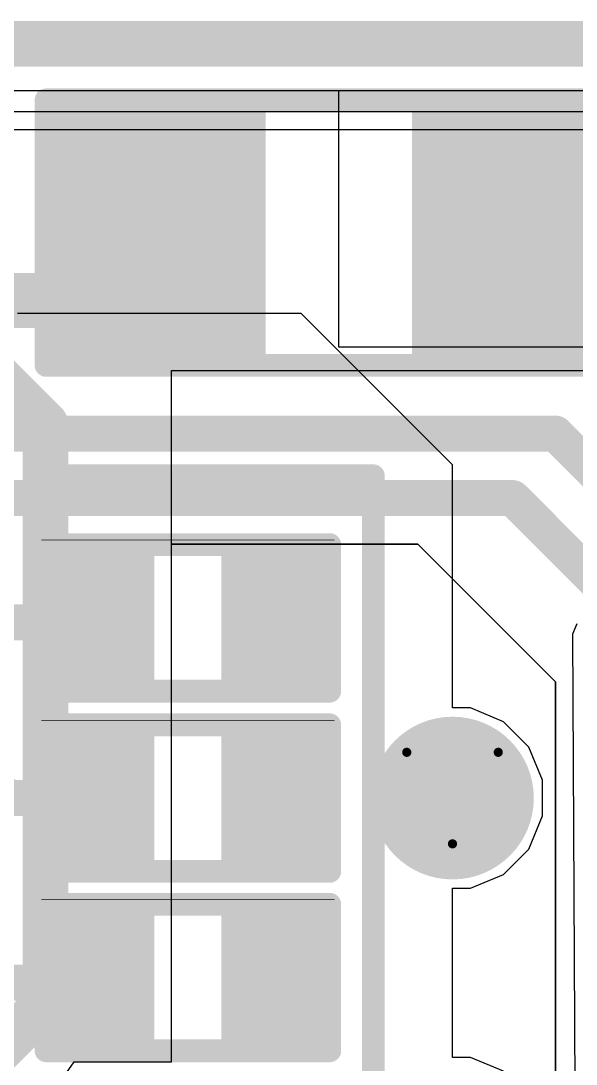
# Model space of a CAD drawing. Header units: inches. Extents: x 0 to 423, y -3 to 110.
# Drawn here: x 20.95 to 24.03, y 73.76 to 79.55 of the extents above; entities that cross this region are included whole.
import ezdxf

# ---------------------------------------------------------------- set-up
doc = ezdxf.new("R2010")
doc.units = ezdxf.units.IN
for name, color, linetype in [('Board Outline', 56, 'Continuous'), ('Bottom Layer', 5, 'Continuous'), ('Bottom Solder', 6, 'Continuous'), ('Drill Drawing', 1, 'Continuous'), ('Mechanical 1', 6, 'Continuous'), ('Mid Layer', 16, 'Continuous'), ('Mid Layer 2', 76, 'Continuous'), ('Top Layer', 1, 'Continuous'), ('Top Overlay', 2, 'Continuous'), ('Top Paste', 8, 'Continuous'), ('Top Solder', 216, 'Continuous'), ('Via Holes', 16, 'Continuous')]:
    doc.layers.add(name, color=color, linetype=linetype)

# ---------------------------------------------------------------- blocks, each defined once
blk = doc.blocks.new('RES_0805_13')
at = {"layer": 'Top Layer'}
for points in [[(-1.524, 0.635), (-0.508, 0.635), (-0.508, -0.635), (-1.524, -0.635)], [(0.508, 0.635), (1.524, 0.635), (1.524, -0.635), (0.508, -0.635)]]:
    blk.add_hatch(color=1, dxfattribs=at).paths.add_polyline_path(points)
at = {"layer": 'Top Paste'}
for points in [[(-1.524, 0.635), (-0.508, 0.635), (-0.508, -0.635), (-1.524, -0.635)], [(0.508, 0.635), (1.524, 0.635), (1.524, -0.635), (0.508, -0.635)]]:
    blk.add_hatch(color=8, dxfattribs=at).paths.add_polyline_path(points)
at = {"layer": 'Top Solder'}
for points in [[(-1.6256, 0.7366), (-0.4064, 0.7366), (-0.4064, -0.7366), (-1.6256, -0.7366)], [(0.4064, 0.7366), (1.6256, 0.7366), (1.6256, -0.7366), (0.4064, -0.7366)]]:
    blk.add_hatch(color=216, dxfattribs=at).paths.add_polyline_path(points)
at = {"layer": 'Top Overlay', "const_width": 0.127}
for points in [[(-1.6256, -0.7366), (-1.6256, 0.7366)], [(-1.6256, 0.7366), (1.6256, 0.7366)], [(1.6256, -0.7366), (1.6256, 0.7366)], [(-1.6256, -0.7366), (1.6256, -0.7366)]]:
    blk.add_lwpolyline(points, dxfattribs=at)
at = {"layer": 'Top Overlay', "const_width": 0.0635}
for points in [[(-1.65735, 0.7366, 1), (-1.59385, 0.7366, 1)], [(-1.65735, 0.7366, 1), (-1.59385, 0.7366, 1)], [(1.59385, 0.7366, 1), (1.65735, 0.7366, 1)], [(1.59385, 0.7366, 1), (1.65735, 0.7366, 1)], [(-1.65735, -0.7366, 1), (-1.59385, -0.7366, 1)], [(-1.65735, -0.7366, 1), (-1.59385, -0.7366, 1)], [(1.59385, -0.7366, 1), (1.65735, -0.7366, 1)], [(1.59385, -0.7366, 1), (1.65735, -0.7366, 1)]]:
    blk.add_lwpolyline(points, format="xyb", close=True, dxfattribs=at)
blk = doc.blocks.new('R___0402_26')
at = {"layer": 'Top Layer'}
for points in [[(-0.6985, -0.3175), (-0.6985, 0.3175), (-0.2413, 0.3175), (-0.2413, -0.3175)], [(0.2413, -0.3175), (0.2413, 0.3175), (0.6985, 0.3175), (0.6985, -0.3175)]]:
    blk.add_hatch(color=1, dxfattribs=at).paths.add_polyline_path(points)
at = {"layer": 'Top Paste'}
for points in [[(-0.6985, -0.3175), (-0.6985, 0.3175), (-0.2413, 0.3175), (-0.2413, -0.3175)], [(0.2413, -0.3175), (0.2413, 0.3175), (0.6985, 0.3175), (0.6985, -0.3175)]]:
    blk.add_hatch(color=8, dxfattribs=at).paths.add_polyline_path(points)
at = {"layer": 'Top Solder'}
for points in [[(-0.7535, -0.3725), (-0.7535, 0.3725), (-0.1863, 0.3725), (-0.1863, -0.3725)], [(0.1863, -0.3725), (0.1863, 0.3725), (0.7535, 0.3725), (0.7535, -0.3725)]]:
    blk.add_hatch(color=216, dxfattribs=at).paths.add_polyline_path(points)
at = {"layer": 'Top Overlay'}
for points, const_width in [([(0.7874, 0.4064), (-0.7874, 0.4064)], 0.127), ([(-0.7874, 0.4064), (-0.7874, -0.4064)], 0.127), ([(0.7874, 0.4064), (0.7874, -0.4064)], 0.127), ([(0.7874, -0.4064), (-0.7874, -0.4064)], 0.127), ([(0.8128, -0.4318), (-0.8128, -0.4318)], 0.00323)]:
    blk.add_lwpolyline(points, dxfattribs=dict(at, const_width=const_width))
for points, const_width in [([(-0.8191, 0.4064, 1), (-0.7556, 0.4064, 1)], 0.0635), ([(-0.8191, 0.4064, 1), (-0.7556, 0.4064, 1)], 0.0635), ([(0.7556, 0.4064, 1), (0.8191, 0.4064, 1)], 0.0635), ([(0.7556, 0.4064, 1), (0.8191, 0.4064, 1)], 0.0635), ([(-0.8191, -0.4064, 1), (-0.7556, -0.4064, 1)], 0.0635), ([(-0.8191, -0.4064, 1), (-0.7556, -0.4064, 1)], 0.0635), ([(0.7556, -0.4064, 1), (0.8191, -0.4064, 1)], 0.0635), ([(0.7556, -0.4064, 1), (0.8191, -0.4064, 1)], 0.0635), ([(-0.8136, -0.4318, 1), (-0.812, -0.4318, 1)], 0.00161), ([(0.812, -0.4318, 1), (0.8136, -0.4318, 1)], 0.00161)]:
    blk.add_lwpolyline(points, format="xyb", close=True, dxfattribs=dict(at, const_width=const_width))
blk = doc.blocks.new('R___0402_29')
at = {"layer": 'Top Layer'}
for points in [[(-0.6985, -0.3175), (-0.6985, 0.3175), (-0.2413, 0.3175), (-0.2413, -0.3175)], [(0.2413, -0.3175), (0.2413, 0.3175), (0.6985, 0.3175), (0.6985, -0.3175)]]:
    blk.add_hatch(color=1, dxfattribs=at).paths.add_polyline_path(points)
at = {"layer": 'Top Paste'}
for points in [[(-0.6985, -0.3175), (-0.6985, 0.3175), (-0.2413, 0.3175), (-0.2413, -0.3175)], [(0.2413, -0.3175), (0.2413, 0.3175), (0.6985, 0.3175), (0.6985, -0.3175)]]:
    blk.add_hatch(color=8, dxfattribs=at).paths.add_polyline_path(points)
at = {"layer": 'Top Solder'}
for points in [[(-0.7535, -0.3725), (-0.7535, 0.3725), (-0.1863, 0.3725), (-0.1863, -0.3725)], [(0.1863, -0.3725), (0.1863, 0.3725), (0.7535, 0.3725), (0.7535, -0.3725)]]:
    blk.add_hatch(color=216, dxfattribs=at).paths.add_polyline_path(points)
at = {"layer": 'Top Overlay'}
for points, const_width in [([(0.7874, 0.4064), (-0.7874, 0.4064)], 0.127), ([(-0.7874, 0.4064), (-0.7874, -0.4064)], 0.127), ([(0.7874, 0.4064), (0.7874, -0.4064)], 0.127), ([(0.7874, -0.4064), (-0.7874, -0.4064)], 0.127), ([(0.8128, -0.4318), (-0.8128, -0.4318)], 0.00323)]:
    blk.add_lwpolyline(points, dxfattribs=dict(at, const_width=const_width))
for points, const_width in [([(-0.8191, 0.4064, 1), (-0.7556, 0.4064, 1)], 0.0635), ([(-0.8191, 0.4064, 1), (-0.7556, 0.4064, 1)], 0.0635), ([(0.7556, 0.4064, 1), (0.8191, 0.4064, 1)], 0.0635), ([(0.7556, 0.4064, 1), (0.8191, 0.4064, 1)], 0.0635), ([(-0.8191, -0.4064, 1), (-0.7556, -0.4064, 1)], 0.0635), ([(-0.8191, -0.4064, 1), (-0.7556, -0.4064, 1)], 0.0635), ([(0.7556, -0.4064, 1), (0.8191, -0.4064, 1)], 0.0635), ([(0.7556, -0.4064, 1), (0.8191, -0.4064, 1)], 0.0635), ([(-0.8136, -0.4318, 1), (-0.812, -0.4318, 1)], 0.00161), ([(0.812, -0.4318, 1), (0.8136, -0.4318, 1)], 0.00161)]:
    blk.add_lwpolyline(points, format="xyb", close=True, dxfattribs=dict(at, const_width=const_width))
blk = doc.blocks.new('R___0402_31')
at = {"layer": 'Top Layer'}
for points in [[(-0.6985, -0.3175), (-0.6985, 0.3175), (-0.2413, 0.3175), (-0.2413, -0.3175)], [(0.2413, -0.3175), (0.2413, 0.3175), (0.6985, 0.3175), (0.6985, -0.3175)]]:
    blk.add_hatch(color=1, dxfattribs=at).paths.add_polyline_path(points)
at = {"layer": 'Top Paste'}
for points in [[(-0.6985, -0.3175), (-0.6985, 0.3175), (-0.2413, 0.3175), (-0.2413, -0.3175)], [(0.2413, -0.3175), (0.2413, 0.3175), (0.6985, 0.3175), (0.6985, -0.3175)]]:
    blk.add_hatch(color=8, dxfattribs=at).paths.add_polyline_path(points)
at = {"layer": 'Top Solder'}
for points in [[(-0.7535, -0.3725), (-0.7535, 0.3725), (-0.1863, 0.3725), (-0.1863, -0.3725)], [(0.1863, -0.3725), (0.1863, 0.3725), (0.7535, 0.3725), (0.7535, -0.3725)]]:
    blk.add_hatch(color=216, dxfattribs=at).paths.add_polyline_path(points)
at = {"layer": 'Top Overlay'}
for points, const_width in [([(-0.7874, 0.4064), (-0.7874, -0.4064)], 0.127), ([(0.7874, 0.4064), (-0.7874, 0.4064)], 0.127), ([(0.7874, 0.4064), (0.7874, -0.4064)], 0.127), ([(0.7874, -0.4064), (-0.7874, -0.4064)], 0.127), ([(0.8128, -0.4318), (-0.8128, -0.4318)], 0.00323)]:
    blk.add_lwpolyline(points, dxfattribs=dict(at, const_width=const_width))
for points, const_width in [([(-0.8191, 0.4064, 1), (-0.7556, 0.4064, 1)], 0.0635), ([(-0.8191, 0.4064, 1), (-0.7556, 0.4064, 1)], 0.0635), ([(0.7556, 0.4064, 1), (0.8191, 0.4064, 1)], 0.0635), ([(0.7556, 0.4064, 1), (0.8191, 0.4064, 1)], 0.0635), ([(-0.8191, -0.4064, 1), (-0.7556, -0.4064, 1)], 0.0635), ([(-0.8191, -0.4064, 1), (-0.7556, -0.4064, 1)], 0.0635), ([(0.7556, -0.4064, 1), (0.8191, -0.4064, 1)], 0.0635), ([(0.7556, -0.4064, 1), (0.8191, -0.4064, 1)], 0.0635), ([(-0.8136, -0.4318, 1), (-0.812, -0.4318, 1)], 0.00161), ([(0.812, -0.4318, 1), (0.8136, -0.4318, 1)], 0.00161)]:
    blk.add_lwpolyline(points, format="xyb", close=True, dxfattribs=dict(at, const_width=const_width))

msp = doc.modelspace()

# ---------------------------------------------------------------- hatches: boundary and pattern name
at = {"layer": 'Bottom Layer'}
h = msp.add_hatch(color=5, dxfattribs=at)
edge = h.paths.add_edge_path()
edge.add_arc((23.3426, 75.2334), 0.35, 0, 360)
at = {"layer": 'Bottom Solder'}
h = msp.add_hatch(color=6, dxfattribs=at)
edge = h.paths.add_edge_path()
edge.add_arc((23.3426, 75.2334), 0.4516, 0, 360)
at = {"layer": 'Mid Layer'}
h = msp.add_hatch(color=16, dxfattribs=at)
edge = h.paths.add_edge_path()
edge.add_arc((23.3426, 75.2334), 0.35, 0, 360)
at = {"layer": 'Mid Layer 2'}
h = msp.add_hatch(color=76, dxfattribs=at)
edge = h.paths.add_edge_path()
edge.add_arc((23.3426, 75.2334), 0.35, 0, 360)
at = {"layer": 'Top Layer'}
h = msp.add_hatch(color=1, dxfattribs=at)
edge = h.paths.add_edge_path()
edge.add_arc((23.3426, 75.2334), 0.35, 0, 360)
at = {"layer": 'Top Solder'}
h = msp.add_hatch(color=216, dxfattribs=at)
edge = h.paths.add_edge_path()
edge.add_arc((23.3426, 75.2334), 0.4516, 0, 360)
at = {"layer": 'Via Holes'}
h = msp.add_hatch(color=7, dxfattribs=at)
edge = h.paths.add_edge_path()
edge.add_arc((23.3426, 75.2334), 0.25, 0, 360)

# ---------------------------------------------------------------- linework, layer by layer
at = {"layer": 'Board Outline', "const_width": 0.254}
msp.add_lwpolyline([(0.02, 79.42), (64.06, 79.42)], dxfattribs=at)
at = {"layer": 'Bottom Layer'}
for p, q in [((18.5862, 79.161), (50.5352, 79.161)), ((24.0334, 76.2007), (24.0097, 76.1436)), ((24.0097, 76.1436), (24.0099, 76.1432)), ((24.0099, 76.1432), (24.0097, 76.1428)), ((24.0097, 76.1428), (24.025, 72.998))]:
    msp.add_line(p, q, dxfattribs=at)
at = {"layer": 'Drill Drawing', "const_width": 0.0508}
for points in [[(23.0886, 75.4874), (23.5966, 75.4874)], [(23.0886, 75.4874), (23.3426, 74.9794)], [(23.3426, 74.9794), (23.5966, 75.4874)]]:
    msp.add_lwpolyline(points, dxfattribs=at)
at = {"layer": 'Drill Drawing', "const_width": 0.0254}
for points in [[(23.0759, 75.4874, 1), (23.1013, 75.4874, 1)], [(23.0759, 75.4874, 1), (23.1013, 75.4874, 1)], [(23.5839, 75.4874, 1), (23.6093, 75.4874, 1)], [(23.5839, 75.4874, 1), (23.6093, 75.4874, 1)], [(23.3299, 74.9794, 1), (23.3553, 74.9794, 1)], [(23.3299, 74.9794, 1), (23.3553, 74.9794, 1)]]:
    msp.add_lwpolyline(points, format="xyb", close=True, dxfattribs=at)
at = {"layer": 'Mechanical 1', "const_width": 0.254}
msp.add_lwpolyline([(0.02, 79.42), (64.06, 79.42)], dxfattribs=at)
at = {"layer": 'Mid Layer'}
msp.add_line((18.7152, 78.9432), (50.4656, 78.9432), dxfattribs=at)
at = {"layer": 'Mid Layer 2'}
for p, q in [((17.2662, 79.0448), (27.3118, 79.0448)), ((22.5021, 77.9225), (20.9264, 77.9225)), ((23.3426, 77.082), (22.5021, 77.9225)), ((23.3426, 75.7334), (23.3426, 77.082)), ((23.4421, 75.7334), (23.3426, 75.7334)), ((23.6258, 75.6573), (23.4421, 75.7334)), ((23.7665, 75.5166), (23.6258, 75.6573)), ((23.8426, 75.3329), (23.7665, 75.5166)), ((23.8426, 75.134), (23.8426, 75.3329)), ((23.7665, 74.9502), (23.8426, 75.134)), ((23.6258, 74.8095), (23.7665, 74.9502)), ((23.4421, 74.7334), (23.6258, 74.8095)), ((23.3426, 73.7942), (23.3426, 74.7334)), ((23.3426, 74.7334), (23.4421, 74.7334)), ((23.4421, 73.7942), (23.3426, 73.7942)), ((23.6258, 73.718), (23.4421, 73.7942))]:
    msp.add_line(p, q, dxfattribs=at)
at = {"layer": 'Mid Layer 2', "const_width": 0.254}
for points in [[(20.4264, 77.9637), (21.082, 77.3081)], [(21.082, 74.0901), (21.082, 77.3081)], [(20.1727, 73.1808), (21.082, 74.0901)]]:
    msp.add_lwpolyline(points, dxfattribs=at)
at = {"layer": 'Mid Layer 2', "const_width": 0.127}
for points in [[(21.0185, 77.3081, 1), (21.1455, 77.3081, 1)], [(21.0185, 77.3081, 1), (21.1455, 77.3081, 1)], [(21.0185, 74.0901, 1), (21.1455, 74.0901, 1)], [(21.0185, 74.0901, 1), (21.1455, 74.0901, 1)]]:
    msp.add_lwpolyline(points, format="xyb", close=True, dxfattribs=at)
at = {"layer": 'Top Layer'}
for p, q in [((22.7116, 79.161), (40.5486, 79.161)), ((22.7116, 77.7367), (22.7116, 79.161)), ((24.9418, 77.7367), (22.7116, 77.7367)), ((21.7821, 76.6434), (21.7821, 77.6058)), ((21.7821, 77.6058), (24.9301, 77.6058)), ((23.1499, 76.6434), (21.7821, 76.6434)), ((21.7821, 75.7659), (21.7821, 76.6434)), ((21.7821, 76.6434), (23.1499, 76.6434)), ((23.9147, 75.8786), (23.1499, 76.6434)), ((23.1499, 76.6434), (23.9147, 75.8786)), ((23.9147, 72.1157), (23.9147, 75.8786)), ((23.9147, 75.8786), (23.9147, 72.1157)), ((21.7821, 75.7009), (21.7821, 75.7659)), ((21.7821, 75.7659), (21.7821, 75.7659)), ((21.7821, 74.7659), (21.7821, 75.7009)), ((21.7821, 75.7009), (21.7821, 75.7009)), ((21.7821, 74.7049), (21.7821, 74.7659)), ((21.7821, 74.7659), (21.7821, 74.7659)), ((21.7821, 73.7699), (21.7821, 74.7049)), ((21.7821, 74.7049), (21.7821, 74.7049)), ((21.1739, 73.671), (21.2416, 73.7699)), ((21.2416, 73.7699), (21.7821, 73.7699))]:
    msp.add_line(p, q, dxfattribs=at)
for points, const_width in [([(21.319, 77.995), (21.6956, 78.3717)], 0.3048), ([(17.4749, 77.995), (21.319, 77.995)], 0.3048), ([(19.3441, 77.2558), (23.9147, 77.2558)], 0.2), ([(23.9147, 77.2558), (24.9418, 76.2286)], 0.2), ([(19.5198, 76.8983), (23.6765, 76.8983)], 0.2), ([(23.6765, 76.8983), (24.5428, 76.032)], 0.2), ([(21.3782, 76.2081), (21.4035, 76.2334)], 0.2), ([(19.4927, 76.2081), (21.3782, 76.2081)], 0.2), ([(20.3723, 75.7352), (20.874, 75.2334)], 0.2), ([(20.874, 75.2334), (21.4035, 75.2334)], 0.2), ([(21.2749, 74.2094), (21.4035, 74.338)], 0.2), ([(21.4035, 74.338), (21.4035, 74.339)], 0.2), ([(19.7053, 74.2094), (21.2749, 74.2094)], 0.2)]:
    msp.add_lwpolyline(points, dxfattribs=dict(at, const_width=const_width))
for points, const_width in [([(21.6194, 78.3717, 1), (21.7718, 78.3717, 1)], 0.1524), ([(21.2428, 77.995, 1), (21.3952, 77.995, 1)], 0.1524), ([(21.2428, 77.995, 1), (21.3952, 77.995, 1)], 0.1524), ([(23.8647, 77.2558, 1), (23.9647, 77.2558, 1)], 0.1), ([(23.8647, 77.2558, 1), (23.9647, 77.2558, 1)], 0.1), ([(23.6265, 76.8983, 1), (23.7265, 76.8983, 1)], 0.1), ([(23.6265, 76.8983, 1), (23.7265, 76.8983, 1)], 0.1), ([(21.3535, 76.2334, 1), (21.4535, 76.2334, 1)], 0.1), ([(21.3282, 76.2081, 1), (21.4282, 76.2081, 1)], 0.1), ([(21.3282, 76.2081, 1), (21.4282, 76.2081, 1)], 0.1), ([(20.824, 75.2334, 1), (20.924, 75.2334, 1)], 0.1), ([(20.824, 75.2334, 1), (20.924, 75.2334, 1)], 0.1), ([(21.3535, 75.2334, 1), (21.4535, 75.2334, 1)], 0.1), ([(21.3535, 74.339, 1), (21.4535, 74.339, 1)], 0.1), ([(21.3535, 74.338, 1), (21.4535, 74.338, 1)], 0.1), ([(21.3535, 74.338, 1), (21.4535, 74.338, 1)], 0.1), ([(21.2249, 74.2094, 1), (21.3249, 74.2094, 1)], 0.1), ([(21.2249, 74.2094, 1), (21.3249, 74.2094, 1)], 0.1)]:
    msp.add_lwpolyline(points, format="xyb", close=True, dxfattribs=dict(at, const_width=const_width))
at = {"layer": 'Top Overlay', "const_width": 0.127}
for points in [[(21.086, 76.6398), (21.086, 77.022)], [(21.086, 77.022), (22.9028, 77.022)], [(22.9028, 72.5431), (22.9028, 77.022)]]:
    msp.add_lwpolyline(points, dxfattribs=at)
at = {"layer": 'Top Overlay', "const_width": 0.0635}
for points in [[(21.0543, 77.022, 1), (21.1178, 77.022, 1)], [(21.0543, 77.022, 1), (21.1178, 77.022, 1)], [(22.871, 77.022, 1), (22.9345, 77.022, 1)], [(22.871, 77.022, 1), (22.9345, 77.022, 1)], [(21.0543, 76.6398, 1), (21.1178, 76.6398, 1)]]:
    msp.add_lwpolyline(points, format="xyb", close=True, dxfattribs=at)

# ---------------------------------------------------------------- block references
msp.add_blockref('RES_0805_13', (22.7116, 78.3717))
at = {"rotation": 180}
for name, p in [('R___0402_29', (21.8734, 76.2334)), ('R___0402_31', (21.8734, 75.2334)), ('R___0402_26', (21.8734, 74.2374))]:
    msp.add_blockref(name, p, dxfattribs=at)

doc.saveas('drawing.dxf')
